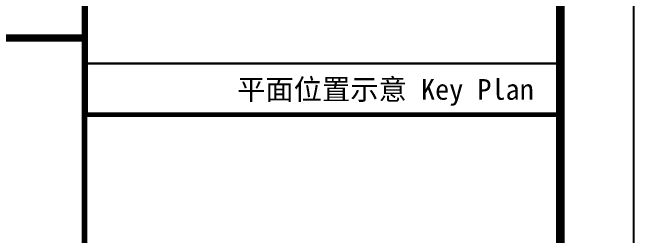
# Model space of a CAD drawing. Header units: millimetres. Extents: x 434053 to 1059003, y -2417481 to 936527.
# Drawn here: x 566609 to 570851, y -2393456 to -2391922 of the extents above; entities that cross this region are included whole.
import ezdxf

# ---------------------------------------------------------------- set-up
doc = ezdxf.new("R2010")
doc.units = ezdxf.units.MM
doc.header["$LTSCALE"] = 1000
doc.header["$MEASUREMENT"] = 0
doc.layers.add('A-ANNO-TEXT', color=7, linetype='Continuous', lineweight=25)
doc.layers.add('A-ANNO-TTLB', color=7, linetype='Continuous')
doc.styles.add('TITXC', font='simhei.ttf')

msp = doc.modelspace()

# ---------------------------------------------------------------- linework, layer by layer
msp.add_line((567100.9, -2392097.1), (530050.9, -2392097.1))
for points, const_width in [([(567100.9, -2388595.9), (567100.9, -2404955.2)], 40), ([(567100.9, -2392097.1), (530050.9, -2392097.1)], 50)]:
    msp.add_lwpolyline(points, dxfattribs=dict(const_width=const_width))
at = {"layer": 'A-ANNO-TTLB'}
msp.add_lwpolyline([(528800.9, -2416221.3), (528800.9, -2386521.3), (570850.9, -2386521.3), (570850.9, -2416221.3)], close=True, dxfattribs=at)
for points, const_width in [([(530050.9, -2415721.3), (570350.9, -2415721.3), (570350.9, -2387021.3), (530050.9, -2387021.3)], 60), ([(567109.4, -2388595.9), (570359.4, -2388595.9), (570359.4, -2392621.3), (567109.4, -2392621.3)], 33.3), ([(570359.4, -2392271.3), (567109.4, -2392271.3), (567109.4, -2392621.3), (570359.4, -2392621.3)], 16.7)]:
    msp.add_lwpolyline(points, close=True, dxfattribs=dict(at, const_width=const_width))

# ---------------------------------------------------------------- texts
at = {"layer": 'A-ANNO-TEXT', "style": 'TITXC'}
msp.add_text('平面位置示意 Key Plan ', height=141.582, dxfattribs=at).set_placement((568143.7, -2392519.6))

doc.saveas('drawing.dxf')
